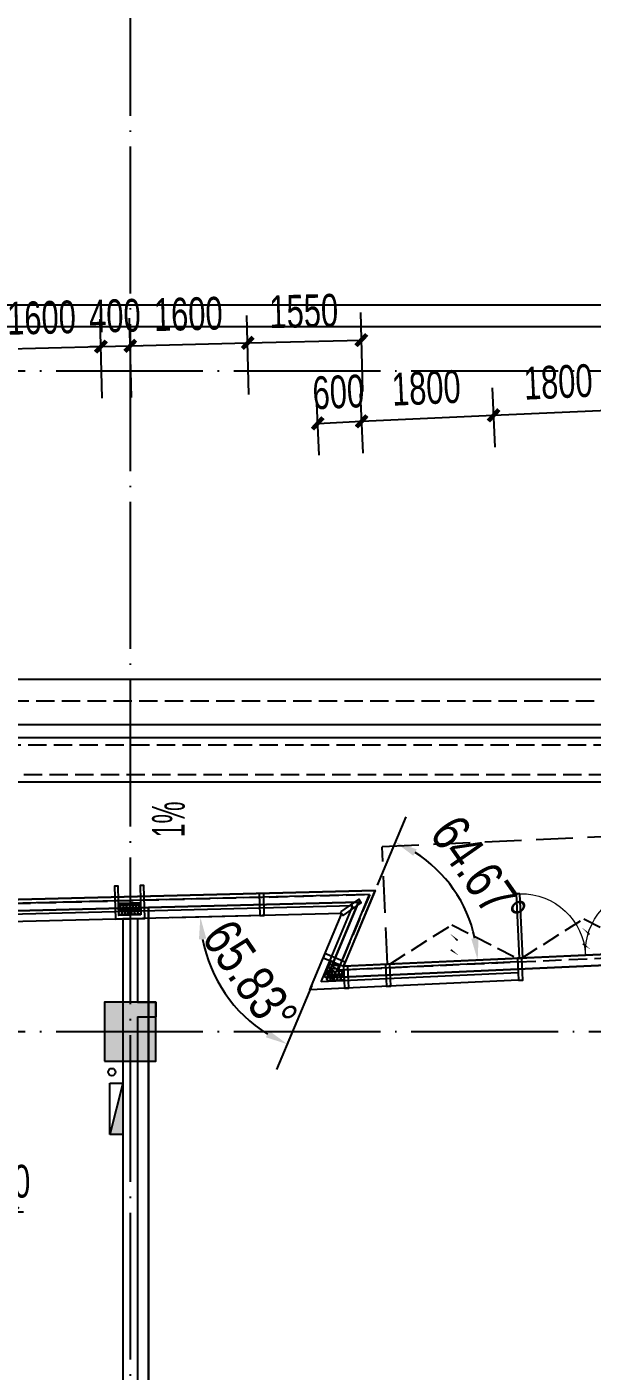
# Model space of a CAD drawing. Extents: x -409435 to 356702, y -107829 to 330904.
# Drawn here: x 57991 to 65694, y 190277 to 208584 of the extents above; entities that cross this region are included whole.
import ezdxf
from ezdxf.xclip import XClip

# ---------------------------------------------------------------- set-up
doc = ezdxf.new("R2010")
doc.units = 0
doc.header["$LTSCALE"] = 1000
doc.header["$MEASUREMENT"] = 0
doc.header["$XCLIPFRAME"] = 0
for name, pattern in [('104-14# 核心筒$0$DOTE', [2.42, 2, -0.2, 0.02, -0.2]), ('14#楼幕墙$0$DASH', [0.35, 0.25, -0.1]), ('X-104 14#平面$0$$0$DASH', [0.35, 0.25, -0.1]), ('X-104 14#平面$0$DASH', [0.35, 0.25, -0.1])]:
    doc.linetypes.add(name, pattern=pattern)
for name, color, linetype in [('01-标注_尺寸', 124, 'Continuous'), ('01-标注_符号', 200, 'Continuous'), ('02-TEXT_标注', 130, 'Continuous'), ('104-14# 核心筒$0$A-C_玻璃幕墙', 140, 'Continuous'), ('104-14# 核心筒$0$A_AXIS-轴线', 36, '104-14# 核心筒$0$DOTE'), ('104-14# 核心筒$0$A_STR-砼柱', 51, 'Continuous'), ('14#楼幕墙$0$A-C_玻璃幕墙', 140, 'Continuous'), ('14#楼幕墙$0$A-C_窗', 140, 'Continuous'), ('14#楼幕墙$0$A-C_门', 150, 'Continuous'), ('PUB_HATCH', 8, 'Continuous'), ('X-104 14#平面$0$01-标注_尺寸', 124, 'Continuous'), ('X-104 14#平面$0$A-C_玻璃幕墙', 140, 'Continuous'), ('X-104 14#平面$0$A-O_屋面', 201, 'Continuous'), ('X-104 14#平面$0$A-O_散水', 134, 'Continuous'), ('X-104 14#平面$0$A-TECH_水', 3, 'Continuous'), ('X-104 14#平面$0$A-TECH_结构', 21, 'Continuous'), ('X-104 14#平面$0$A_STR-砌块墙', 121, 'Continuous')]:
    doc.layers.add(name, color=color, linetype=linetype)
doc.layers.add('14#楼幕墙$0$04-不打印_辅助线', color=165, linetype='Continuous', plot=False)
doc.layers.add('X-104 14#平面$0$000套内', color=226, linetype='Continuous', lineweight=30, plot=False)
doc.styles.add('_TCH_DIM', font='ros.shx', dxfattribs={"width": 0.8, "height": 2, "bigfont": 'jd.shx'})
doc.styles.add('_TCH_DIM_T3', font='ros.shx', dxfattribs={"width": 0.705882, "bigfont": 'jd.shx'})
doc.styles.add('X-104 14#平面$0$_TCH_DIM_T3', font='ros.shx', dxfattribs={"width": 0.8, "bigfont": 'jd.shx'})
doc.dimstyles.new('_TCH_ARCH&&150', dxfattribs={"dimtxt": 446.25, "dimasz": 150, "dimexe": 375, "dimexo": 450, "dimgap": 189.375, "dimtad": 1, "dimdec": 0, "dimzin": 0, "dimdsep": 46, "dimtxsty": '_TCH_DIM_T3', "dimblk": 'ARCHTICK', "dimcen": 0.09, "dimclrt": 7, "dimazin": 2, "dimtfac": 1, "dimtdec": 0, "dimtix": 1, "dimtmove": 2, "dimatfit": 3, "dimfxl": 0, "dimtolj": 1, "dimtzin": 0, "dimarcsym": 0})
doc.dimstyles.new('X-104 14#平面$0$_TCH_ARROW&&150', dxfattribs={"dimtxt": 525, "dimasz": 300, "dimexe": 375, "dimexo": 450, "dimgap": 150, "dimtad": 1, "dimdec": 0, "dimzin": 0, "dimdsep": 46, "dimtxsty": 'X-104 14#平面$0$_TCH_DIM_T3', "dimcen": 0.09, "dimclrt": 7, "dimazin": 2, "dimtfac": 1, "dimtdec": 0, "dimtix": 1, "dimtmove": 2, "dimatfit": 3, "dimfxl": 0, "dimtolj": 1, "dimtzin": 0, "dimarcsym": 0})

# ---------------------------------------------------------------- blocks, each defined once
blk = doc.blocks.new('14#楼幕墙$0$A$C678332E3')
blk.add_lwpolyline([(0, 0), (60, 0), (60, 300), (0, 300)], close=True)
blk = doc.blocks.new('14#楼幕墙$0$$LinePat$岩棉板')
at = {"color": 0}
for p, q in [((0, -17), (12, -67)), ((12, -67), (24, -17))]:
    blk.add_line(p, q, dxfattribs=at)
for centre, start, end in [((12, -17), 0, 180), ((0, -67), 270, 0), ((24, -67), 180, 270)]:
    blk.add_arc(centre, 12, start, end, dxfattribs=at)
at = {"layer": 'Defpoints'}
blk.add_point((0, 0.1), dxfattribs=at)
at = {"layer": 'Defpoints', "color": 0}
blk.add_point((24, -84), dxfattribs=at)
blk = doc.blocks.new('*U485')
blk.add_lwpolyline([(300, 0), (0, 0), (0, 150), (300, 150)], close=True)
at = {"color": 8, "xscale": -1.785714284225998, "yscale": 1.782568518697715, "zscale": 1.782568518697715, "rotation": 180}
for p in [(0, 0), (43, 0), (86, 0), (129, 0), (171, 0), (214, 0), (257, 0)]:
    blk.add_blockref('14#楼幕墙$0$$LinePat$岩棉板', p, dxfattribs=at)
blk = doc.blocks.new('14#楼幕墙$0$A$C07E80D9E')
blk.add_lwpolyline([(-350, -50), (-50, -50), (-50, -450), (0, -450), (0, 0), (-400, 0), (-400, -450), (-350, -450)], close=True)
for points in [[(-50, -200), (-350, -200)], [(-50, -220), (-350, -220)]]:
    blk.add_lwpolyline(points)
at = {"layer": '14#楼幕墙$0$A-C_玻璃幕墙', "rotation": 180}
blk.add_blockref('*U485', (-50, -50), dxfattribs=at)
blk = doc.blocks.new('14#楼幕墙$0$A$C140B3602')
for name, p, rotation in [('14#楼幕墙$0$A$C07E80D9E', (42182, 16489), 180.4441616166542), ('14#楼幕墙$0$A$C678332E3', (44152, 16504), 0.4441616165203613), ('14#楼幕墙$0$A$C678332E3', (45252, 16538), 303.3612558640737), ('14#楼幕墙$0$A$C678332E3', (45030, 15971), 246.2783501113386), ('14#楼幕墙$0$A$C678332E3', (45289, 15495), 1.606557729673097), ('14#楼幕墙$0$A$C678332E3', (45859, 15511), 1.606557729673097), ('14#楼幕墙$0$A$C678332E3', (47658, 15562), 1.606557729673097)]:
    blk.add_blockref(name, p, dxfattribs=dict(rotation=rotation))
blk = doc.blocks.new('14#楼幕墙$0$A$C22714246')
at = {"linetype": '14#楼幕墙$0$DASH'}
blk.add_lwpolyline([(1740, 497), (870, 0), (0, 497)], dxfattribs=at)
at = {"layer": '14#楼幕墙$0$A-C_玻璃幕墙', "color": 1}
blk.add_lwpolyline([(899, 122, 0, 25, 0), (802, 217, 0, 0, 0), (900, 340, 25, 0, 0), (796, 422, 0, 0, 0)], format="xyseb", dxfattribs=at)
blk = doc.blocks.new('14#楼幕墙$0$$DorLib2D$00000002')
for p, q in [((-0.5, 0), (-0.5, 0.4875)), ((-0.475, 0.4875), (-0.5, 0.4875)), ((-0.475, 0), (-0.475, 0.4875)), ((0.475, 0), (0.475, 0.4875)), ((0.475, 0.4875), (0.5, 0.4875)), ((0.5, 0), (0.5, 0.4875)), ((-0.5, 0), (-0.475, 0)), ((0.5, 0), (0.475, 0))]:
    blk.add_line(p, q)
at = {"lineweight": 13}
for centre, start, end in [((-0.4875, 0), 0, 88.53072), ((0.4875, 0), 91.46928, 180)]:
    blk.add_arc(centre, 0.4875, start, end, dxfattribs=at)
blk = doc.blocks.new('14#楼幕墙')
at = {"layer": '14#楼幕墙$0$A-C_玻璃幕墙'}
for p, q in [((92266, 197155), (62308, 195791)), ((62738, 196820), (22065, 195795)), ((62308, 195791), (62738, 196820)), ((62662, 196768), (55822, 196596)), ((62231, 195738), (62662, 196768)), ((62435, 196612), (55826, 196446)), ((62283, 196508), (55828, 196346)), ((61848, 195470), (62283, 196508)), ((62001, 195577), (62435, 196612)), ((64677, 195849), (62231, 195738)), ((64688, 195599), (61848, 195470)), ((64684, 195699), (62001, 195577))]:
    blk.add_line(p, q, dxfattribs=at)
blk.add_lwpolyline([(120742, 216995), (99427, 222925), (92266, 197155), (62308, 195791), (62738, 196820), (22065, 195795), (17309, 179208), (53491, 179840), (52927, 177185), (83500, 178466), (82418, 175654), (109062, 173768), (119297, 188914), (117563, 189300)], close=True, dxfattribs=at)
at = {"layer": '14#楼幕墙$0$A-C_玻璃幕墙', "linetype": '14#楼幕墙$0$DASH', "ltscale": 2}
for points in [[(68228, 197662), (62834, 197417)], [(62906, 195818), (62834, 197417)]]:
    blk.add_lwpolyline(points, dxfattribs=at)
at = {"color": 8, "yscale": 1.782568518697715, "zscale": 1.782568518697715}
for p, xscale, rotation in [((62051, 195695), 1.954467278111407, 67.27835011152187), ((62069, 195739), 1.954467278111407, 67.27835011152187), ((62082, 195581), -1.954467278111854, 182.6065577298109), ((62087, 195782), 1.954467278111407, 67.27835011152187), ((62105, 195825), 1.954467278111407, 67.27835011152187), ((62129, 195583), -1.954467278111854, 182.6065577298109), ((62176, 195585), -1.954467278111854, 182.6065577298109), ((62223, 195587), -1.954467278111854, 182.6065577298109), ((62270, 195589), -1.954467278111854, 182.6065577298109), ((62032, 195652), 1.954467278111407, 67.27835011152187)]:
    blk.add_blockref('14#楼幕墙$0$$LinePat$岩棉板', p, dxfattribs=dict(at, xscale=xscale, rotation=rotation))
at = {"layer": '14#楼幕墙$0$04-不打印_辅助线', "rotation": 182.6065577298193}
blk.add_blockref('14#楼幕墙$0$A$C22714246', (66450, 196477), dxfattribs=at)
at = {"layer": '14#楼幕墙$0$A-C_玻璃幕墙', "rotation": 1.000000000000248}
blk.add_blockref('14#楼幕墙$0$A$C140B3602', (17309, 179208), dxfattribs=at)
at = {"layer": '14#楼幕墙$0$A-C_窗', "rotation": 182.6065577298175}
blk.add_blockref('14#楼幕墙$0$A$C22714246', (64652, 196395), dxfattribs=at)
at = {"layer": '14#楼幕墙$0$A-C_门', "xscale": -1800, "yscale": 1800, "zscale": 100, "rotation": 2.606557769728314}
blk.add_blockref('14#楼幕墙$0$$DorLib2D$00000002', (65604, 195941), dxfattribs=at)
blk = doc.blocks.new('_FZH')
blk.add_lwpolyline([(-0.5, -0.5), (0.5, -0.5), (0.5, 0.5), (-0.5, 0.5)], close=True)
at = {"layer": 'PUB_HATCH'}
blk.add_solid([(-0.5, -0.5), (0.5, -0.5), (-0.5, 0.5), (0.5, 0.5)], dxfattribs=at)
blk = doc.blocks.new('104-14# 核心筒')
at = {"layer": '104-14# 核心筒$0$A-C_玻璃幕墙'}
blk.add_lwpolyline([(82417.6, 175653.6), (83499.8, 178465.9), (52926.6, 177184.7), (53491, 179839.8), (17309.3, 179208.2), (22065.4, 195794.6), (62738.3, 196820), (62307.5, 195791.2), (92265.6, 197155.1), (99426.9, 222925), (120741.8, 216994.6), (117562.9, 189300.5), (119297.3, 188914.5), (109062.3, 173767.9), (82417.6, 175653.6)], dxfattribs=at)
at = {"layer": '104-14# 核心筒$0$A_AXIS-轴线'}
for p, q in [((59400, 228733.6), (59400, 169654.9)), ((-9370.1, 203900), (120259.9, 203900)), ((-9370.1, 194900), (120259.9, 194900))]:
    blk.add_line(p, q, dxfattribs=at)
at = {"layer": '104-14# 核心筒$0$A_STR-砼柱', "xscale": 700, "yscale": 800, "zscale": 800}
blk.add_blockref('_FZH', (59400, 194900), dxfattribs=at)
blk = doc.blocks.new('X-104 14#平面$0$$TwtSys$00000434')
for p, q in [((-0.5, 0.5), (-0.5, -0.5)), ((-0.5, -0.5), (0.5, 0.5)), ((0.5, 0.5), (-0.5, 0.5)), ((0.5, -0.5), (0.5, 0.5)), ((-0.5, -0.5), (0.5, -0.5))]:
    blk.add_line(p, q)
blk.add_solid([(0.5, -0.5), (0.5, 0.5), (-0.5, -0.5)])
blk = doc.blocks.new('X-104 14#平面$0$A$C324F6C76')
at = {"layer": 'X-104 14#平面$0$A-TECH_水'}
blk.add_circle((-56750, 194350), 50, dxfattribs=at)
at = {"layer": 'X-104 14#平面$0$A-TECH_水', "xscale": -700, "yscale": 180, "zscale": 700, "rotation": 90.00000000000124}
blk.add_blockref('X-104 14#平面$0$$TwtSys$00000434', (-56690, 193850), dxfattribs=at)
blk = doc.blocks.new('*D2620')
at = {"layer": 'Defpoints', "color": 0, "transparency": 16777216}
for p in [(61671, 196493), (62283, 196508), (62046, 195944), (60513, 195743)]:
    blk.add_point(p, dxfattribs=at)
at = {"layer": 'X-104 14#平面$0$01-标注_尺寸', "color": 0, "lineweight": -2, "transparency": 16777216}
for p, q in [((61221, 196482), (59980, 196450)), ((61872, 195529), (61393, 194384))]:
    blk.add_line(p, q, dxfattribs=at)
blk.add_arc((62283, 196508), 1928, 190.3686, 238.3539, dxfattribs=at)
at = {"layer": 'X-104 14#平面$0$01-标注_尺寸', "color": 0, "transparency": 16777216}
for points in [[(60336, 196156), (60436, 196167), (60355, 196460)], [(61294, 194912), (61248, 194823), (61538, 194730)]]:
    blk.add_solid(points, dxfattribs=at)
at = {"layer": 'X-104 14#平面$0$01-标注_尺寸', "color": 7, "transparency": 16777216, "insert": (61032, 195653), "char_height": 525, "attachment_point": 5, "rotation": 304.3613, "style": 'X-104 14#平面$0$_TCH_DIM_T3'}
blk.add_mtext('\\A1;65.83°', dxfattribs=at)
blk = doc.blocks.new('*D2621')
at = {"layer": 'Defpoints', "color": 0, "transparency": 16777216}
for p in [(62596, 196480), (63976, 196540), (62308, 195791), (63053, 195825)]:
    blk.add_point(p, dxfattribs=at)
at = {"layer": 'X-104 14#平面$0$01-标注_尺寸', "color": 0, "lineweight": -2, "transparency": 16777216}
for p, q in [((62770, 196895), (63159, 197824)), ((63503, 195846), (64509, 195891))]:
    blk.add_line(p, q, dxfattribs=at)
blk.add_arc((62308, 195791), 1828, 12.0177, 57.8672, dxfattribs=at)
at = {"layer": 'X-104 14#平面$0$01-标注_尺寸', "color": 0, "transparency": 16777216}
for points in [[(63257, 197295), (63303, 197384), (63014, 197478)], [(64146, 196178), (64046, 196166), (64134, 195874)]]:
    blk.add_solid(points, dxfattribs=at)
at = {"layer": 'X-104 14#平面$0$01-标注_尺寸', "color": 7, "transparency": 16777216, "insert": (64145, 197075), "char_height": 525, "attachment_point": 5, "rotation": 304.9425, "style": 'X-104 14#平面$0$_TCH_DIM_T3'}
blk.add_mtext('\\A1;64.67°', dxfattribs=at)
blk = doc.blocks.new('_ArchTick')
at = {"color": 0, "linetype": 'ByBlock', "const_width": 0.4}
blk.add_lwpolyline([(-0.5, -0.5), (0.5, 0.5)], dxfattribs=at)
blk = doc.blocks.new('*D1804')
at = {"layer": '01-标注_尺寸', "color": 0, "lineweight": -2, "transparency": 16777216}
for p, q in [((57419, 203486), (57391, 204564)), ((59018, 203526), (58991, 204604)), ((57401, 204189), (59000, 204230))]:
    blk.add_line(p, q, dxfattribs=at)
at = {"layer": 'Defpoints', "color": 0, "transparency": 16777216}
for p in [(59000, 204230), (57430, 203036), (59029, 203076)]:
    blk.add_point(p, dxfattribs=at)
at = {"layer": '01-标注_尺寸', "color": 0, "lineweight": -2, "transparency": 16777216, "xscale": 150, "yscale": 150, "zscale": 150}
for p, rotation in [((59000, 204230), 1.44416161665046), ((57401, 204189), 181.4441616166505)]:
    blk.add_blockref('_ArchTick', p, dxfattribs=dict(at, rotation=rotation))
at = {"layer": '01-标注_尺寸', "color": 7, "transparency": 16777216, "insert": (58190, 204622), "char_height": 446.2, "attachment_point": 5, "rotation": 1.4442, "style": '_TCH_DIM_T3'}
blk.add_mtext('\\A1;1600', dxfattribs=at)
blk = doc.blocks.new('*D1805')
at = {"layer": '01-标注_尺寸', "color": 0, "lineweight": -2, "transparency": 16777216}
for p, q in [((59018, 203526), (58991, 204604)), ((59418, 203536), (59391, 204615)), ((59000, 204230), (58850, 204226)), ((59000, 204230), (59400, 204240)), ((59400, 204240), (59550, 204243))]:
    blk.add_line(p, q, dxfattribs=at)
at = {"layer": 'Defpoints', "color": 0, "transparency": 16777216}
for p in [(59400, 204240), (59029, 203076), (59429, 203087)]:
    blk.add_point(p, dxfattribs=at)
at = {"layer": '01-标注_尺寸', "color": 0, "lineweight": -2, "transparency": 16777216, "xscale": 150, "yscale": 150, "zscale": 150}
for p, rotation in [((59000, 204230), 1.444161616647452), ((59400, 204240), 181.4441616166474)]:
    blk.add_blockref('_ArchTick', p, dxfattribs=dict(at, rotation=rotation))
at = {"layer": '01-标注_尺寸', "color": 7, "transparency": 16777216, "insert": (59190, 204647), "char_height": 446.2, "attachment_point": 5, "rotation": 1.4442, "style": '_TCH_DIM_T3'}
blk.add_mtext('\\A1;400', dxfattribs=at)
blk = doc.blocks.new('*D1806')
at = {"layer": '01-标注_尺寸', "color": 0, "lineweight": -2, "transparency": 16777216}
for p, q in [((59418, 203536), (59391, 204615)), ((61017, 203577), (60990, 204655)), ((59400, 204240), (61000, 204280))]:
    blk.add_line(p, q, dxfattribs=at)
at = {"layer": 'Defpoints', "color": 0, "transparency": 16777216}
for p in [(61000, 204280), (59429, 203087), (61029, 203127)]:
    blk.add_point(p, dxfattribs=at)
at = {"layer": '01-标注_尺寸', "color": 0, "lineweight": -2, "transparency": 16777216, "xscale": 150, "yscale": 150, "zscale": 150}
for p, rotation in [((59400, 204240), 181.4441616166501), ((61000, 204280), 1.444161616650117)]:
    blk.add_blockref('_ArchTick', p, dxfattribs=dict(at, rotation=rotation))
at = {"layer": '01-标注_尺寸', "color": 7, "transparency": 16777216, "insert": (60190, 204672), "char_height": 446.2, "attachment_point": 5, "rotation": 1.4442, "style": '_TCH_DIM_T3'}
blk.add_mtext('\\A1;1600', dxfattribs=at)
blk = doc.blocks.new('*D1807')
at = {"layer": '01-标注_尺寸', "color": 0, "lineweight": -2, "transparency": 16777216}
for p, q in [((62567, 203616), (62540, 204694)), ((61017, 203577), (60990, 204655)), ((61000, 204280), (62549, 204319))]:
    blk.add_line(p, q, dxfattribs=at)
at = {"layer": 'Defpoints', "color": 0, "transparency": 16777216}
for p in [(62549, 204319), (61029, 203127), (62578, 203166)]:
    blk.add_point(p, dxfattribs=at)
at = {"layer": '01-标注_尺寸', "color": 0, "lineweight": -2, "transparency": 16777216, "xscale": 150, "yscale": 150, "zscale": 150}
for p, rotation in [((61000, 204280), 181.4441616166505), ((62549, 204319), 1.444161616650549)]:
    blk.add_blockref('_ArchTick', p, dxfattribs=dict(at, rotation=rotation))
at = {"layer": '01-标注_尺寸', "color": 7, "transparency": 16777216, "insert": (61764, 204712), "char_height": 446.2, "attachment_point": 5, "rotation": 1.4442, "style": '_TCH_DIM_T3'}
blk.add_mtext('\\A1;1550', dxfattribs=at)
blk = doc.blocks.new('*D1808')
at = {"layer": '01-标注_尺寸', "color": 0, "lineweight": -2, "transparency": 16777216}
for p, q in [((62573, 202778), (62536, 203586)), ((61974, 202751), (61937, 203559)), ((61954, 203184), (62553, 203212))]:
    blk.add_line(p, q, dxfattribs=at)
at = {"layer": 'Defpoints', "color": 0, "transparency": 16777216}
for p in [(62553, 203212), (61994, 202301), (62593, 202328)]:
    blk.add_point(p, dxfattribs=at)
at = {"layer": '01-标注_尺寸', "color": 0, "lineweight": -2, "transparency": 16777216, "xscale": 150, "yscale": 150, "zscale": 150}
for p, rotation in [((61954, 203184), 182.6065577296037), ((62553, 203212), 2.606557729603636)]:
    blk.add_blockref('_ArchTick', p, dxfattribs=dict(at, rotation=rotation))
at = {"layer": '01-标注_尺寸', "color": 7, "transparency": 16777216, "insert": (62235, 203610), "char_height": 446.2, "attachment_point": 5, "rotation": 2.6066, "style": '_TCH_DIM_T3'}
blk.add_mtext('\\A1;600', dxfattribs=at)
blk = doc.blocks.new('*D1809')
at = {"layer": '01-标注_尺寸', "color": 0, "lineweight": -2, "transparency": 16777216}
for p, q in [((62573, 202778), (62536, 203586)), ((64371, 202860), (64334, 203668)), ((62553, 203212), (64351, 203294))]:
    blk.add_line(p, q, dxfattribs=at)
at = {"layer": 'Defpoints', "color": 0, "transparency": 16777216}
for p in [(64351, 203294), (62593, 202328), (64391, 202410)]:
    blk.add_point(p, dxfattribs=at)
at = {"layer": '01-标注_尺寸', "color": 0, "lineweight": -2, "transparency": 16777216, "xscale": 150, "yscale": 150, "zscale": 150}
for p, rotation in [((64351, 203294), 2.606557729603827), ((62553, 203212), 182.6065577296038)]:
    blk.add_blockref('_ArchTick', p, dxfattribs=dict(at, rotation=rotation))
at = {"layer": '01-标注_尺寸', "color": 7, "transparency": 16777216, "insert": (63433, 203665), "char_height": 446.2, "attachment_point": 5, "rotation": 2.6066, "style": '_TCH_DIM_T3'}
blk.add_mtext('\\A1;1800', dxfattribs=at)
blk = doc.blocks.new('*D1810')
at = {"layer": '01-标注_尺寸', "color": 0, "lineweight": -2, "transparency": 16777216}
for p, q in [((64371, 202860), (64334, 203668)), ((66169, 202942), (66132, 203750)), ((64351, 203294), (66149, 203375))]:
    blk.add_line(p, q, dxfattribs=at)
at = {"layer": 'Defpoints', "color": 0, "transparency": 16777216}
for p in [(66149, 203375), (66189, 202492), (64391, 202410)]:
    blk.add_point(p, dxfattribs=at)
at = {"layer": '01-标注_尺寸', "color": 0, "lineweight": -2, "transparency": 16777216, "xscale": 150, "yscale": 150, "zscale": 150}
for p, rotation in [((64351, 203294), 182.6065577296034), ((66149, 203375), 2.606557729603395)]:
    blk.add_blockref('_ArchTick', p, dxfattribs=dict(at, rotation=rotation))
at = {"layer": '01-标注_尺寸', "color": 7, "transparency": 16777216, "insert": (65231, 203747), "char_height": 446.2, "attachment_point": 5, "rotation": 2.6066, "style": '_TCH_DIM_T3'}
blk.add_mtext('\\A1;1800', dxfattribs=at)
blk = doc.blocks.new('*D2220')
at = {"layer": '01-标注_尺寸', "color": 0, "lineweight": -2, "transparency": 16777216}
for p, q in [((57577, 193239), (57607, 192064)), ((57777, 193244), (57806, 192069)), ((57597, 192439), (57447, 192435)), ((57597, 192439), (57797, 192444)), ((57797, 192444), (57947, 192448))]:
    blk.add_line(p, q, dxfattribs=at)
at = {"layer": 'Defpoints', "color": 0, "transparency": 16777216}
for p in [(57766, 193694), (57566, 193689), (57797, 192444)]:
    blk.add_point(p, dxfattribs=at)
at = {"layer": '01-标注_尺寸', "color": 0, "lineweight": -2, "transparency": 16777216, "xscale": 150, "yscale": 150, "zscale": 150}
for p, rotation in [((57597, 192439), 1.444161616530746), ((57797, 192444), 181.4441616165307)]:
    blk.add_blockref('_ArchTick', p, dxfattribs=dict(at, rotation=rotation))
at = {"layer": '01-标注_尺寸', "color": 7, "transparency": 16777216, "insert": (57687, 192854), "char_height": 446.2, "attachment_point": 5, "rotation": 1.4442, "style": '_TCH_DIM_T3'}
blk.add_mtext('\\A1;200', dxfattribs=at)
blk = doc.blocks.new('X-104 14#平面')
at = {"layer": 'X-104 14#平面$0$000套内'}
for points in [[(84300, 196642.3), (84300, 186000), (92650, 186000), (92650, 186150), (114074.1, 186150), (115950, 188926.2), (115950, 189200), (117249.4, 189200), (117398.5, 189183.4), (119049.6, 188815.9), (108986.5, 173923.7), (82630.4, 175788.9), (83721.9, 178625.3), (59650, 177616.6), (59650, 196592.1), (62510.5, 196664.2), (62077.6, 195630.6)], [(59650, 177616.6), (53113.6, 177342.7), (53676.9, 179993), (17509.3, 179361.7), (21061.6, 191750), (22050, 191750), (22050, 186000), (23450, 186000), (23450, 184600), (29250, 184600), (29250, 186000), (33800, 186000), (33800, 192000), (41300, 192000), (41300, 196129.5), (59650, 196592.1)]]:
    blk.add_lwpolyline(points, close=True, dxfattribs=at)
at = {"layer": 'X-104 14#平面$0$A-C_玻璃幕墙'}
blk.add_lwpolyline([(82417.6, 175653.6), (83499.8, 178465.9), (52926.6, 177184.7), (53491, 179839.8), (17309.3, 179208.2), (22065.4, 195794.6), (62738.3, 196820), (62307.5, 195791.2), (92265.6, 197155.1), (99426.9, 222925), (120741.8, 216994.6), (117562.9, 189300.5), (119297.3, 188914.5), (109062.3, 173767.9), (82417.6, 175653.6)], dxfattribs=at)
at = {"layer": 'X-104 14#平面$0$A-O_屋面', "ltscale": 5}
blk.add_line((8392.2, 199700), (67250, 199700), dxfattribs=at)
blk.add_lwpolyline([(733.1, 201211.6), (-347.3, 201441.2), (366.7, 204800), (66340.6, 204800), (83503.2, 220379.7), (87317.1, 219318.6), (85626.8, 213243.3), (85337.7, 213323.7), (86947.6, 219110), (83582.3, 220046.3), (66456.4, 204500), (609.6, 204500), (8.5, 201672.3), (795.4, 201505)], close=True, dxfattribs=at)
blk.add_lwpolyline([(67250, 199080), (23400, 199080)], dxfattribs=at)
at = {"layer": 'X-104 14#平面$0$A-O_散水'}
blk.add_lwpolyline([(91629.3, 207692.9), (86552.7, 198900), (24000, 198900), (24000, 198300), (86899.1, 198300), (92226.2, 207526.9)], close=True, dxfattribs=at)
at = {"layer": 'X-104 14#平面$0$A-O_散水', "linetype": 'X-104 14#平面$0$DASH'}
blk.add_lwpolyline([(91728.8, 207665.3), (86610.4, 198800), (24000, 198800), (24000, 198400), (86841.3, 198400), (92126.7, 207554.5)], close=True, dxfattribs=at)
at = {"layer": 'X-104 14#平面$0$A-TECH_结构', "linetype": 'X-104 14#平面$0$$0$DASH'}
blk.add_lwpolyline([(108910.7, 174079.4), (118802, 188717.3), (117234.1, 189066.3), (120414.6, 216774.3), (99635.6, 222555.6), (95312.9, 207000.2), (89162.1, 208711.5), (77269.5, 199400), (8635.1, 199400), (5919.8, 186625.4), (-2502.5, 188415.7), (-5635.8, 173674.9), (40532.1, 175690.6), (40199.6, 173602.3), (83848.5, 175853.1)], close=True, dxfattribs=at)
blk.add_lwpolyline([(82521.6, 175784.7), (83573.8, 178519), (52988.9, 177237.3), (53553, 179890.9), (17376, 179259.4), (22103.3, 195745.6), (62662.4, 196768.1), (62230.9, 195737.7), (92304.1, 197106.8), (95072, 207067.2)], dxfattribs=at)
at = {"layer": 'X-104 14#平面$0$A_STR-砌块墙'}
for p, q in [((59300, 196435.8), (59300, 195200)), ((59500, 196435.8), (59300, 196435.8)), ((59500, 196435.8), (59500, 195300)), ((59300, 195200), (59300, 185600)), ((59500, 195300), (59750, 195300)), ((59750, 195300), (59750, 195100)), ((59500, 195100), (59500, 185700)), ((59500, 195100), (59750, 195100))]:
    blk.add_line(p, q, dxfattribs=at)
ref = blk.add_blockref('104-14# 核心筒', (0, 0))
XClip(ref).set_block_clipping_path([(-38664.3623821461, -25500), (139216.5485069363, 330900)])
for name, p in [('X-104 14#平面$0$A$C324F6C76', (115900, 0)), ('14#楼幕墙', (0, 0))]:
    blk.add_blockref(name, p)
at = {"layer": 'X-104 14#平面$0$01-标注_尺寸'}
dim = blk.add_angular_dim_3p(base=(63975.7754, 196539.7131), center=(62307.5146, 195791.2328), p1=(63052.9896, 195825.1701), p2=(62595.756, 196479.5653), dimstyle='X-104 14#平面$0$_TCH_ARROW&&150', override={"dimgap": 0}, dxfattribs=at)
dim.commit()
dim.dimension.update_dxf_attribs({"geometry": '*D2621', "text_midpoint": (64144.503, 197074.7582), "dimtype": 165, "text_rotation": 304.94245})
dim = blk.add_angular_dim_3p(base=(60513.0412, 195743.077), center=(62282.6004, 196508.4264), p1=(61670.702, 196493), p2=(62046.1767, 195943.8367), dimstyle='X-104 14#平面$0$_TCH_ARROW&&150', dxfattribs=at)
dim.commit()
dim.dimension.update_dxf_attribs({"geometry": '*D2620', "text_midpoint": (61031.5803, 195653.077)})

msp = doc.modelspace()

# ---------------------------------------------------------------- linework, layer by layer
at = {"layer": '01-标注_符号'}
msp.add_lwpolyline([(60300, 197190.9, 0, 0, 0), (60300, 197748, 120, 0, 0), (60300, 198198, 0, 0, 0)], format="xyseb", dxfattribs=at)

# ---------------------------------------------------------------- block references
msp.add_blockref('X-104 14#平面', (0, 0))

# ---------------------------------------------------------------- texts
at = {"layer": '02-TEXT_标注', "style": '_TCH_DIM', "width": 0.564706}
msp.add_text('1%%%', height=446.25, rotation=90, dxfattribs=at).set_placement((60142.5, 197547.4))

# ---------------------------------------------------------------- dimensions: what is measured, and where the dimension line sits
at = {"layer": '01-标注_尺寸'}
for p1, p2, distance, picture, middle in [((57430, 203036.1), (59029.5, 203076.5), 1153.5, '*D1804', (58190.2, 204621.8)), ((59029.5, 203076.5), (59429.3, 203086.5), 1153.5, '*D1805', (59189.9, 204647)), ((59429.3, 203086.5), (61028.8, 203126.9), 1153.5, '*D1806', (60189.6, 204672.2)), ((61028.8, 203126.9), (62578.3, 203165.9), 1153.5, '*D1807', (61764.1, 204711.9)), ((57565.6, 193688.6), (57765.5, 193693.7), -1249.9, '*D2220', (57686.7, 192854))]:
    dim = msp.add_aligned_dim(p1=p1, p2=p2, distance=distance, dimstyle='_TCH_ARCH&&150', dxfattribs=at)
    dim.commit()
    dim.dimension.update_dxf_attribs({"geometry": picture, "text_midpoint": middle})
for base, p1, p2, picture, middle in [((64351, 203293.6), (62593, 202328.5), (64391.2, 202410.3), '*D1809', (63433.1, 203664.7)), ((66149.1, 203375.5), (64391.2, 202410.3), (66189.3, 202492.2), '*D1810', (65231.3, 203746.6)), ((62552.8, 203211.7), (61994.1, 202301.2), (62593, 202328.5), '*D1808', (62234.6, 203610.2))]:
    dim = msp.add_linear_dim(base=base, p1=p1, p2=p2, angle=2.60656, dimstyle='_TCH_ARCH&&150', override={"dimgap": 0}, dxfattribs=at)
    dim.commit()
    dim.dimension.update_dxf_attribs({"geometry": picture, "text_midpoint": middle, "dimtype": 161, "text_rotation": 2.60656})

doc.saveas('drawing.dxf')
